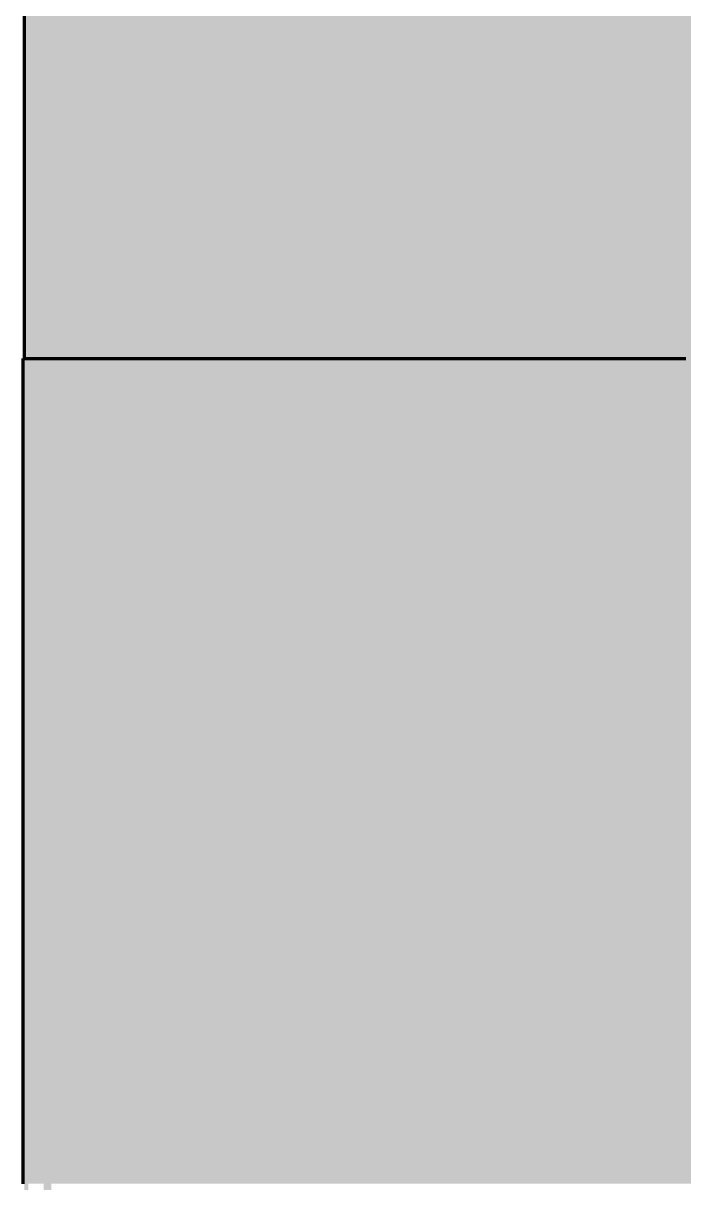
# Model space of a CAD drawing. Header units: millimetres. Extents: x 0 to 2382, y 0 to 420.
# Drawn here: x 2158.47 to 2175.6, y 274.82 to 304.9 of the extents above; entities that cross this region are included whole.
import ezdxf

# ---------------------------------------------------------------- set-up
doc = ezdxf.new("R2010")
doc.units = ezdxf.units.MM
doc.layers.add('01-VISIBLE', color=7, linetype='CONTINUOUS', lineweight=70)
doc.layers.add('13-GRAFICA', color=30, linetype='CONTINUOUS', lineweight=18)

msp = doc.modelspace()

# ---------------------------------------------------------------- hatches: boundary and pattern name
at = {"layer": '13-GRAFICA', "true_color": 0xb21820}
h = msp.add_hatch(color=7, dxfattribs=at)
h.dxf.hatch_style = 1
h.paths.add_polyline_path([(2158.6, 334.5), (2158.6, 296.2), (2158.6, 274.8), (2158.6, 250.6), (2158.5, 250.6), (2158.5, 334.5)])
h = msp.add_hatch(color=7, dxfattribs=at)
h.dxf.hatch_style = 1
h.paths.add_polyline_path([(2159, 334.5), (2159, 296.2), (2158.6, 296.2), (2158.6, 334.5)])
h = msp.add_hatch(color=7, dxfattribs=at)
h.dxf.hatch_style = 1
h.paths.add_polyline_path([(2159.2, 334.5), (2159.2, 296.2), (2159.2, 274.8), (2159.2, 274.5), (2159.2, 269), (2159.2, 250.6), (2159, 250.6), (2159, 274.8), (2159, 296.2), (2159, 334.5)])
h = msp.add_hatch(color=7, dxfattribs=at)
h.dxf.hatch_style = 1
h.paths.add_polyline_path([(2167.2, 334.5), (2167.2, 296.2), (2159.2, 296.2), (2159.2, 334.5)])
h = msp.add_hatch(color=7, dxfattribs=at)
h.dxf.hatch_style = 1
h.paths.add_polyline_path([(2188.8, 334.5), (2188.8, 296.2), (2178.2, 296.2), (2178.2, 334.4), (2177.8, 334.4), (2177.8, 296.2), (2167.2, 296.2), (2167.2, 334.5)])
at = {"layer": '13-GRAFICA', "true_color": 0xffffff}
h = msp.add_hatch(color=7, dxfattribs=at)
h.dxf.hatch_style = 1
h.paths.add_polyline_path([(2158.6, 296.2), (2159, 296.2), (2159, 274.8), (2158.6, 274.8)])
at = {"layer": '13-GRAFICA', "true_color": 0xc81e2d}
h = msp.add_hatch(color=7, dxfattribs=at)
h.dxf.hatch_style = 1
h.paths.add_polyline_path([(2158.955, 295.731), (2158.863, 295.731), (2158.778, 295.731), (2158.701, 295.731), (2158.631, 295.731), (2158.6, 295.731), (2158.6, 296.2), (2159, 296.2), (2159, 295.731)])
at = {"layer": '13-GRAFICA', "true_color": 0xffffff}
h = msp.add_hatch(color=7, dxfattribs=at)
h.dxf.hatch_style = 1
h.paths.add_polyline_path([(2196.8, 296.2), (2196.8, 274.8), (2159.2, 274.8), (2159.2, 296.2)])
at = {"layer": '13-GRAFICA', "true_color": 0xc81e2d}
h = msp.add_hatch(color=7, dxfattribs=at)
h.dxf.hatch_style = 1
h.paths.add_polyline_path([(2162.109, 296.015), (2162.109, 295.731), (2161.881, 295.731), (2161.659, 295.731), (2161.444, 295.731), (2161.235, 295.731), (2161.033, 295.731), (2160.838, 295.731), (2160.65, 295.731), (2160.469, 295.731), (2160.295, 295.731), (2160.128, 295.731), (2159.968, 295.731), (2159.816, 295.731), (2159.67, 295.731), (2159.532, 295.731), (2159.402, 295.731), (2159.279, 295.731), (2159.2, 295.731), (2159.2, 296.2), (2162.109, 296.2)])
h = msp.add_hatch(color=7, dxfattribs=at)
h.dxf.hatch_style = 1
h.paths.add_polyline_path([(2193.891, 295.93), (2193.891, 295.561), (2193.891, 295.192), (2193.891, 294.824), (2193.891, 294.455), (2193.891, 294.086), (2193.891, 293.717), (2193.891, 293.349), (2193.654, 293.349), (2193.41, 293.349), (2193.16, 293.349), (2192.904, 293.349), (2192.641, 293.349), (2192.373, 293.349), (2192.099, 293.349), (2191.819, 293.349), (2191.533, 293.349), (2191.241, 293.349), (2190.945, 293.349), (2190.643, 293.349), (2190.335, 293.349), (2190.023, 293.349), (2189.706, 293.349), (2189.384, 293.349), (2189.057, 293.349), (2188.726, 293.349), (2188.39, 293.349), (2188.05, 293.349), (2187.706, 293.349), (2187.358, 293.349), (2187.006, 293.349), (2186.65, 293.349), (2186.291, 293.349), (2185.929, 293.349), (2185.563, 293.349), (2185.194, 293.349), (2184.822, 293.349), (2184.447, 293.349), (2184.07, 293.349), (2183.69, 293.349), (2183.308, 293.349), (2182.923, 293.349), (2182.537, 293.349), (2182.149, 293.349), (2181.759, 293.349), (2181.367, 293.349), (2180.974, 293.349), (2180.58, 293.349), (2180.185, 293.349), (2179.789, 293.349), (2179.392, 293.349), (2178.995, 293.349), (2178.597, 293.349), (2178.199, 293.349), (2177.801, 293.349), (2177.403, 293.349), (2177.005, 293.349), (2176.608, 293.349), (2176.211, 293.349), (2175.815, 293.349), (2175.42, 293.349), (2175.026, 293.349), (2174.633, 293.349), (2174.241, 293.349), (2173.851, 293.349), (2173.463, 293.349), (2173.077, 293.349), (2172.692, 293.349), (2172.31, 293.349), (2171.93, 293.349), (2171.553, 293.349), (2171.178, 293.349), (2170.806, 293.349), (2170.437, 293.349), (2170.071, 293.349), (2169.709, 293.349), (2169.35, 293.349), (2168.994, 293.349), (2168.642, 293.349), (2168.294, 293.349), (2167.95, 293.349), (2167.61, 293.349), (2167.274, 293.349), (2166.943, 293.349), (2166.616, 293.349), (2166.294, 293.349), (2165.977, 293.349), (2165.665, 293.349), (2165.357, 293.349), (2165.055, 293.349), (2164.759, 293.349), (2164.467, 293.349), (2164.181, 293.349), (2163.901, 293.349), (2163.627, 293.349), (2163.359, 293.349), (2163.096, 293.349), (2162.84, 293.349), (2162.59, 293.349), (2162.346, 293.349), (2162.109, 293.349), (2162.109, 293.717), (2162.109, 294.086), (2162.109, 294.455), (2162.109, 294.824), (2162.109, 295.192), (2162.109, 295.561), (2162.109, 295.93), (2162.109, 296.2), (2193.891, 296.2)])
at = {"layer": '13-GRAFICA', "true_color": 0xffd200}
h = msp.add_hatch(color=7, dxfattribs=at)
h.dxf.hatch_style = 1
h.paths.add_polyline_path([(2193.654, 292.541), (2193.41, 292.541), (2193.16, 292.541), (2192.904, 292.541), (2192.641, 292.541), (2192.373, 292.541), (2192.099, 292.541), (2191.819, 292.541), (2191.533, 292.541), (2191.241, 292.541), (2190.945, 292.541), (2190.643, 292.541), (2190.335, 292.541), (2190.023, 292.541), (2189.706, 292.541), (2189.384, 292.541), (2189.057, 292.541), (2188.726, 292.541), (2188.39, 292.541), (2188.05, 292.541), (2187.706, 292.541), (2187.358, 292.541), (2187.006, 292.541), (2186.65, 292.541), (2186.291, 292.541), (2185.929, 292.541), (2185.563, 292.541), (2185.194, 292.541), (2184.822, 292.541), (2184.447, 292.541), (2184.07, 292.541), (2183.69, 292.541), (2183.308, 292.541), (2182.923, 292.541), (2182.537, 292.541), (2182.149, 292.541), (2181.759, 292.541), (2181.367, 292.541), (2180.974, 292.541), (2180.58, 292.541), (2180.185, 292.541), (2179.789, 292.541), (2179.392, 292.541), (2178.995, 292.541), (2178.597, 292.541), (2178.199, 292.541), (2177.801, 292.541), (2177.403, 292.541), (2177.005, 292.541), (2176.608, 292.541), (2176.211, 292.541), (2175.815, 292.541), (2175.42, 292.541), (2175.026, 292.541), (2174.633, 292.541), (2174.241, 292.541), (2173.851, 292.541), (2173.463, 292.541), (2173.077, 292.541), (2172.692, 292.541), (2172.31, 292.541), (2171.93, 292.541), (2171.553, 292.541), (2171.178, 292.541), (2170.806, 292.541), (2170.437, 292.541), (2170.071, 292.541), (2169.709, 292.541), (2169.35, 292.541), (2168.994, 292.541), (2168.642, 292.541), (2168.294, 292.541), (2167.95, 292.541), (2167.61, 292.541), (2167.274, 292.541), (2166.943, 292.541), (2166.616, 292.541), (2166.294, 292.541), (2165.977, 292.541), (2165.665, 292.541), (2165.357, 292.541), (2165.055, 292.541), (2164.759, 292.541), (2164.467, 292.541), (2164.181, 292.541), (2163.901, 292.541), (2163.627, 292.541), (2163.359, 292.541), (2163.096, 292.541), (2162.84, 292.541), (2162.59, 292.541), (2162.346, 292.541), (2162.109, 292.541), (2162.109, 292.81), (2162.109, 293.08), (2162.109, 293.349), (2162.346, 293.349), (2162.59, 293.349), (2162.84, 293.349), (2163.096, 293.349), (2163.359, 293.349), (2163.627, 293.349), (2163.901, 293.349), (2164.181, 293.349), (2164.467, 293.349), (2164.759, 293.349), (2165.055, 293.349), (2165.357, 293.349), (2165.665, 293.349), (2165.977, 293.349), (2166.294, 293.349), (2166.616, 293.349), (2166.943, 293.349), (2167.274, 293.349), (2167.61, 293.349), (2167.95, 293.349), (2168.294, 293.349), (2168.642, 293.349), (2168.994, 293.349), (2169.35, 293.349), (2169.709, 293.349), (2170.071, 293.349), (2170.437, 293.349), (2170.806, 293.349), (2171.178, 293.349), (2171.553, 293.349), (2171.93, 293.349), (2172.31, 293.349), (2172.692, 293.349), (2173.077, 293.349), (2173.463, 293.349), (2173.851, 293.349), (2174.241, 293.349), (2174.633, 293.349), (2175.026, 293.349), (2175.42, 293.349), (2175.815, 293.349), (2176.211, 293.349), (2176.608, 293.349), (2177.005, 293.349), (2177.403, 293.349), (2177.801, 293.349), (2178.199, 293.349), (2178.597, 293.349), (2178.995, 293.349), (2179.392, 293.349), (2179.789, 293.349), (2180.185, 293.349), (2180.58, 293.349), (2180.974, 293.349), (2181.367, 293.349), (2181.759, 293.349), (2182.149, 293.349), (2182.537, 293.349), (2182.923, 293.349), (2183.308, 293.349), (2183.69, 293.349), (2184.07, 293.349), (2184.447, 293.349), (2184.822, 293.349), (2185.194, 293.349), (2185.563, 293.349), (2185.929, 293.349), (2186.291, 293.349), (2186.65, 293.349), (2187.006, 293.349), (2187.358, 293.349), (2187.706, 293.349), (2188.05, 293.349), (2188.39, 293.349), (2188.726, 293.349), (2189.057, 293.349), (2189.384, 293.349), (2189.706, 293.349), (2190.023, 293.349), (2190.335, 293.349), (2190.643, 293.349), (2190.945, 293.349), (2191.241, 293.349), (2191.533, 293.349), (2191.819, 293.349), (2192.099, 293.349), (2192.373, 293.349), (2192.641, 293.349), (2192.904, 293.349), (2193.16, 293.349), (2193.41, 293.349), (2193.654, 293.349), (2193.891, 293.349), (2193.891, 293.08), (2193.891, 292.81), (2193.891, 292.541)])
at = {"layer": '13-GRAFICA', "true_color": 0xebebeb}
h = msp.add_hatch(color=7, dxfattribs=at)
h.dxf.hatch_style = 1
h.paths.add_polyline_path([(2166.142, 284.233), (2165.848, 284.233), (2165.559, 284.233), (2165.273, 284.233), (2164.993, 284.233), (2164.717, 284.233), (2164.445, 284.233), (2164.445, 284.623), (2164.445, 285.013), (2164.445, 285.403), (2164.445, 285.793), (2164.445, 286.183), (2164.717, 286.183), (2164.993, 286.183), (2165.273, 286.183), (2165.559, 286.183), (2165.848, 286.183), (2166.142, 286.183), (2166.44, 286.183), (2166.44, 285.793), (2166.44, 285.403), (2166.44, 285.013), (2166.44, 284.623), (2166.44, 284.233)])
h = msp.add_hatch(color=7, dxfattribs=at)
h.dxf.hatch_style = 1
h.paths.add_polyline_path([(2174.396, 284.233), (2174.032, 284.233), (2173.669, 284.233), (2173.307, 284.233), (2172.947, 284.233), (2172.589, 284.233), (2172.233, 284.233), (2172.233, 284.623), (2172.233, 285.013), (2172.233, 285.403), (2172.233, 285.793), (2172.233, 286.183), (2172.589, 286.183), (2172.947, 286.183), (2173.307, 286.183), (2173.669, 286.183), (2174.032, 286.183), (2174.396, 286.183), (2174.762, 286.183), (2174.762, 285.793), (2174.762, 285.403), (2174.762, 285.013), (2174.762, 284.623), (2174.762, 284.233)])
at = {"layer": '13-GRAFICA', "true_color": 0x005eaa}
h = msp.add_hatch(color=7, dxfattribs=at)
h.dxf.hatch_style = 1
h.paths.add_polyline_path([(2167.64, 279.473), (2167.303, 279.473), (2166.97, 279.473), (2166.641, 279.473), (2166.317, 279.473), (2165.998, 279.473), (2165.684, 279.473), (2165.375, 279.473), (2165.071, 279.473), (2164.772, 279.473), (2164.772, 279.873), (2164.772, 280.273), (2164.772, 280.673), (2164.772, 281.073), (2164.772, 281.473), (2164.772, 281.873), (2164.772, 282.273), (2164.772, 282.673), (2164.772, 283.073), (2164.772, 283.473), (2165.071, 283.473), (2165.375, 283.473), (2165.684, 283.473), (2165.998, 283.473), (2166.317, 283.473), (2166.641, 283.473), (2166.97, 283.473), (2167.303, 283.473), (2167.64, 283.473), (2167.982, 283.473), (2167.982, 283.073), (2167.982, 282.673), (2167.982, 282.273), (2167.982, 281.873), (2167.982, 281.473), (2167.982, 281.073), (2167.982, 280.673), (2167.982, 280.273), (2167.982, 279.873), (2167.982, 279.473)])
h = msp.add_hatch(color=7, dxfattribs=at)
h.dxf.hatch_style = 1
h.paths.add_polyline_path([(2175.197, 279.473), (2174.802, 279.473), (2174.408, 279.473), (2174.016, 279.473), (2173.625, 279.473), (2173.236, 279.473), (2172.849, 279.473), (2172.464, 279.473), (2172.081, 279.473), (2171.701, 279.473), (2171.701, 279.873), (2171.701, 280.273), (2171.701, 280.673), (2171.701, 281.073), (2171.701, 281.473), (2171.701, 281.873), (2171.701, 282.273), (2171.701, 282.673), (2171.701, 283.073), (2171.701, 283.473), (2172.081, 283.473), (2172.464, 283.473), (2172.849, 283.473), (2173.236, 283.473), (2173.625, 283.473), (2174.016, 283.473), (2174.408, 283.473), (2174.802, 283.473), (2175.197, 283.473), (2175.594, 283.473), (2175.594, 283.073), (2175.594, 282.673), (2175.594, 282.273), (2175.594, 281.873), (2175.594, 281.473), (2175.594, 281.073), (2175.594, 280.673), (2175.594, 280.273), (2175.594, 279.873), (2175.594, 279.473)])
at = {"layer": '13-GRAFICA', "true_color": 0x009146}
h = msp.add_hatch(color=7, dxfattribs=at)
h.dxf.hatch_style = 1
h.paths.add_polyline_path([(2162.264, 280.307), (2162.38, 280.64), (2162.497, 280.973), (2162.616, 281.307), (2162.736, 281.64), (2162.858, 281.973), (2162.981, 282.307), (2163.106, 282.64), (2163.232, 282.973), (2163.36, 282.64), (2163.489, 282.307), (2163.619, 281.973), (2163.751, 281.64), (2163.884, 281.307), (2164.019, 280.973), (2164.155, 280.64), (2164.292, 280.307), (2164.43, 279.973), (2164.155, 279.973), (2163.884, 279.973), (2163.619, 279.973), (2163.36, 279.973), (2163.106, 279.973), (2162.858, 279.973), (2162.616, 279.973), (2162.38, 279.973), (2162.149, 279.973)])
at = {"layer": '13-GRAFICA', "true_color": 0xc81e2d}
h = msp.add_hatch(color=7, dxfattribs=at)
h.dxf.hatch_style = 1
h.paths.add_polyline_path([(2170.693, 279.973), (2170.346, 279.973), (2170.002, 279.973), (2169.661, 279.973), (2169.323, 279.973), (2168.988, 279.973), (2168.657, 279.973), (2168.329, 279.973), (2168.329, 280.348), (2168.329, 280.723), (2168.329, 281.098), (2168.329, 281.473), (2168.329, 281.848), (2168.329, 282.223), (2168.329, 282.598), (2168.329, 282.973), (2168.657, 282.973), (2168.988, 282.973), (2169.323, 282.973), (2169.661, 282.973), (2170.002, 282.973), (2170.346, 282.973), (2170.693, 282.973), (2171.042, 282.973), (2171.042, 282.598), (2171.042, 282.223), (2171.042, 281.848), (2171.042, 281.473), (2171.042, 281.098), (2171.042, 280.723), (2171.042, 280.348), (2171.042, 279.973)])
at = {"layer": '13-GRAFICA', "true_color": 0x005eaa}
h = msp.add_hatch(color=7, dxfattribs=at)
h.dxf.hatch_style = 1
h.paths.add_polyline_path([(2193.654, 278.549), (2193.41, 278.549), (2193.16, 278.549), (2192.904, 278.549), (2192.641, 278.549), (2192.373, 278.549), (2192.099, 278.549), (2191.819, 278.549), (2191.533, 278.549), (2191.241, 278.549), (2190.945, 278.549), (2190.643, 278.549), (2190.335, 278.549), (2190.023, 278.549), (2189.706, 278.549), (2189.384, 278.549), (2189.057, 278.549), (2188.726, 278.549), (2188.39, 278.549), (2188.05, 278.549), (2187.706, 278.549), (2187.358, 278.549), (2187.006, 278.549), (2186.65, 278.549), (2186.291, 278.549), (2185.929, 278.549), (2185.563, 278.549), (2185.194, 278.549), (2184.822, 278.549), (2184.447, 278.549), (2184.07, 278.549), (2183.69, 278.549), (2183.308, 278.549), (2182.923, 278.549), (2182.537, 278.549), (2182.149, 278.549), (2181.759, 278.549), (2181.367, 278.549), (2180.974, 278.549), (2180.58, 278.549), (2180.185, 278.549), (2179.789, 278.549), (2179.392, 278.549), (2178.995, 278.549), (2178.597, 278.549), (2178.199, 278.549), (2177.801, 278.549), (2177.403, 278.549), (2177.005, 278.549), (2176.608, 278.549), (2176.211, 278.549), (2175.815, 278.549), (2175.42, 278.549), (2175.026, 278.549), (2174.633, 278.549), (2174.241, 278.549), (2173.851, 278.549), (2173.463, 278.549), (2173.077, 278.549), (2172.692, 278.549), (2172.31, 278.549), (2171.93, 278.549), (2171.553, 278.549), (2171.178, 278.549), (2170.806, 278.549), (2170.437, 278.549), (2170.071, 278.549), (2169.709, 278.549), (2169.35, 278.549), (2168.994, 278.549), (2168.642, 278.549), (2168.294, 278.549), (2167.95, 278.549), (2167.61, 278.549), (2167.274, 278.549), (2166.943, 278.549), (2166.616, 278.549), (2166.294, 278.549), (2165.977, 278.549), (2165.665, 278.549), (2165.357, 278.549), (2165.055, 278.549), (2164.759, 278.549), (2164.467, 278.549), (2164.181, 278.549), (2163.901, 278.549), (2163.627, 278.549), (2163.359, 278.549), (2163.096, 278.549), (2162.84, 278.549), (2162.59, 278.549), (2162.346, 278.549), (2162.109, 278.549), (2162.109, 278.939), (2162.109, 279.329), (2162.346, 279.329), (2162.59, 279.329), (2162.84, 279.329), (2163.096, 279.329), (2163.359, 279.329), (2163.627, 279.329), (2163.901, 279.329), (2164.181, 279.329), (2164.467, 279.329), (2164.759, 279.329), (2165.055, 279.329), (2165.357, 279.329), (2165.665, 279.329), (2165.977, 279.329), (2166.294, 279.329), (2166.616, 279.329), (2166.943, 279.329), (2167.274, 279.329), (2167.61, 279.329), (2167.95, 279.329), (2168.294, 279.329), (2168.642, 279.329), (2168.994, 279.329), (2169.35, 279.329), (2169.709, 279.329), (2170.071, 279.329), (2170.437, 279.329), (2170.806, 279.329), (2171.178, 279.329), (2171.553, 279.329), (2171.93, 279.329), (2172.31, 279.329), (2172.692, 279.329), (2173.077, 279.329), (2173.463, 279.329), (2173.851, 279.329), (2174.241, 279.329), (2174.633, 279.329), (2175.026, 279.329), (2175.42, 279.329), (2175.815, 279.329), (2176.211, 279.329), (2176.608, 279.329), (2177.005, 279.329), (2177.403, 279.329), (2177.801, 279.329), (2178.199, 279.329), (2178.597, 279.329), (2178.995, 279.329), (2179.392, 279.329), (2179.789, 279.329), (2180.185, 279.329), (2180.58, 279.329), (2180.974, 279.329), (2181.367, 279.329), (2181.759, 279.329), (2182.149, 279.329), (2182.537, 279.329), (2182.923, 279.329), (2183.308, 279.329), (2183.69, 279.329), (2184.07, 279.329), (2184.447, 279.329), (2184.822, 279.329), (2185.194, 279.329), (2185.563, 279.329), (2185.929, 279.329), (2186.291, 279.329), (2186.65, 279.329), (2187.006, 279.329), (2187.358, 279.329), (2187.706, 279.329), (2188.05, 279.329), (2188.39, 279.329), (2188.726, 279.329), (2189.057, 279.329), (2189.384, 279.329), (2189.706, 279.329), (2190.023, 279.329), (2190.335, 279.329), (2190.643, 279.329), (2190.945, 279.329), (2191.241, 279.329), (2191.533, 279.329), (2191.819, 279.329), (2192.099, 279.329), (2192.373, 279.329), (2192.641, 279.329), (2192.904, 279.329), (2193.16, 279.329), (2193.41, 279.329), (2193.654, 279.329), (2193.891, 279.329), (2193.891, 278.939), (2193.891, 278.549)])
h = msp.add_hatch(color=7, dxfattribs=at)
h.dxf.hatch_style = 1
h.paths.add_polyline_path([(2165.637, 276.767), (2165.631, 276.689), (2165.621, 276.611), (2165.607, 276.535), (2165.589, 276.46), (2165.568, 276.386), (2165.543, 276.315), (2165.514, 276.245), (2165.482, 276.179), (2165.447, 276.115), (2165.409, 276.054), (2165.368, 275.997), (2165.324, 275.943), (2165.278, 275.893), (2165.229, 275.848), (2165.178, 275.806), (2165.126, 275.769), (2165.072, 275.737), (2165.017, 275.709), (2164.961, 275.686), (2164.903, 275.668), (2164.846, 275.656), (2164.788, 275.648), (2164.73, 275.645), (2164.672, 275.648), (2164.615, 275.656), (2164.558, 275.668), (2164.503, 275.686), (2164.448, 275.709), (2164.395, 275.737), (2164.344, 275.769), (2164.294, 275.806), (2164.246, 275.848), (2164.201, 275.893), (2164.158, 275.943), (2164.117, 275.997), (2164.079, 276.054), (2164.044, 276.115), (2164.012, 276.179), (2163.983, 276.245), (2163.957, 276.315), (2163.934, 276.386), (2163.915, 276.46), (2163.899, 276.535), (2163.887, 276.611), (2163.878, 276.689), (2163.872, 276.767), (2163.871, 276.845), (2163.872, 276.924), (2163.878, 277.002), (2163.887, 277.08), (2163.899, 277.156), (2163.915, 277.231), (2163.934, 277.305), (2163.957, 277.376), (2163.983, 277.445), (2164.012, 277.512), (2164.044, 277.576), (2164.079, 277.637), (2164.117, 277.694), (2164.158, 277.748), (2164.201, 277.797), (2164.246, 277.843), (2164.294, 277.885), (2164.344, 277.922), (2164.395, 277.954), (2164.448, 277.982), (2164.503, 278.005), (2164.558, 278.022), (2164.615, 278.035), (2164.672, 278.043), (2164.73, 278.045), (2164.788, 278.043), (2164.846, 278.035), (2164.903, 278.022), (2164.961, 278.005), (2165.017, 277.982), (2165.072, 277.954), (2165.126, 277.922), (2165.178, 277.885), (2165.229, 277.843), (2165.278, 277.797), (2165.324, 277.748), (2165.368, 277.694), (2165.409, 277.637), (2165.447, 277.576), (2165.482, 277.512), (2165.514, 277.445), (2165.543, 277.376), (2165.568, 277.305), (2165.589, 277.231), (2165.607, 277.156), (2165.621, 277.08), (2165.631, 277.002), (2165.637, 276.924), (2165.639, 276.845)])
at = {"layer": '13-GRAFICA', "true_color": 0x009146}
h = msp.add_hatch(color=7, dxfattribs=at)
h.dxf.hatch_style = 1
h.paths.add_polyline_path([(2172.009, 276.767), (2172.002, 276.689), (2171.99, 276.611), (2171.973, 276.535), (2171.951, 276.46), (2171.925, 276.386), (2171.894, 276.315), (2171.859, 276.245), (2171.82, 276.179), (2171.776, 276.115), (2171.729, 276.054), (2171.678, 275.997), (2171.624, 275.943), (2171.567, 275.893), (2171.506, 275.848), (2171.443, 275.806), (2171.378, 275.769), (2171.311, 275.737), (2171.242, 275.709), (2171.171, 275.686), (2171.1, 275.668), (2171.027, 275.656), (2170.954, 275.648), (2170.881, 275.645), (2170.808, 275.648), (2170.735, 275.656), (2170.663, 275.668), (2170.592, 275.686), (2170.523, 275.709), (2170.455, 275.737), (2170.389, 275.769), (2170.325, 275.806), (2170.264, 275.848), (2170.205, 275.893), (2170.149, 275.943), (2170.097, 275.997), (2170.048, 276.054), (2170.002, 276.115), (2169.961, 276.179), (2169.923, 276.245), (2169.889, 276.315), (2169.86, 276.386), (2169.834, 276.46), (2169.814, 276.535), (2169.797, 276.611), (2169.786, 276.689), (2169.779, 276.767), (2169.777, 276.845), (2169.779, 276.924), (2169.786, 277.002), (2169.797, 277.08), (2169.814, 277.156), (2169.834, 277.231), (2169.86, 277.305), (2169.889, 277.376), (2169.923, 277.445), (2169.961, 277.512), (2170.002, 277.576), (2170.048, 277.637), (2170.097, 277.694), (2170.149, 277.748), (2170.205, 277.797), (2170.264, 277.843), (2170.325, 277.885), (2170.389, 277.922), (2170.455, 277.954), (2170.523, 277.982), (2170.592, 278.005), (2170.663, 278.022), (2170.735, 278.035), (2170.808, 278.043), (2170.881, 278.045), (2170.954, 278.043), (2171.027, 278.035), (2171.1, 278.022), (2171.171, 278.005), (2171.242, 277.982), (2171.311, 277.954), (2171.378, 277.922), (2171.443, 277.885), (2171.506, 277.843), (2171.567, 277.797), (2171.624, 277.748), (2171.678, 277.694), (2171.729, 277.637), (2171.776, 277.576), (2171.82, 277.512), (2171.859, 277.445), (2171.894, 277.376), (2171.925, 277.305), (2171.951, 277.231), (2171.973, 277.156), (2171.99, 277.08), (2172.002, 277.002), (2172.009, 276.924), (2172.012, 276.845)])
at = {"layer": '13-GRAFICA', "true_color": 0xc81e2d}
h = msp.add_hatch(color=7, dxfattribs=at)
h.dxf.hatch_style = 1
h.paths.add_polyline_path([(2158.649, 275.445), (2158.721, 275.445), (2158.801, 275.445), (2158.889, 275.445), (2158.985, 275.445), (2159, 275.445), (2159, 274.845), (2158.985, 274.845), (2158.889, 274.845), (2158.801, 274.845), (2158.721, 274.845), (2158.649, 274.845), (2158.6, 274.845), (2158.6, 275.445)])
h = msp.add_hatch(color=7, dxfattribs=at)
h.dxf.hatch_style = 1
h.paths.add_polyline_path([(2159.2, 275.445), (2159.319, 275.445), (2159.446, 275.445), (2159.581, 275.445), (2159.723, 275.445), (2159.872, 275.445), (2160.029, 275.445), (2160.193, 275.445), (2160.365, 275.445), (2160.544, 275.445), (2160.73, 275.445), (2160.923, 275.445), (2161.124, 275.445), (2161.331, 275.445), (2161.545, 275.445), (2161.766, 275.445), (2161.993, 275.445), (2162.227, 275.445), (2162.467, 275.445), (2162.714, 275.445), (2162.967, 275.445), (2163.227, 275.445), (2163.492, 275.445), (2163.763, 275.445), (2164.041, 275.445), (2164.324, 275.445), (2164.612, 275.445), (2164.906, 275.445), (2165.206, 275.445), (2165.51, 275.445), (2165.82, 275.445), (2166.135, 275.445), (2166.455, 275.445), (2166.779, 275.445), (2167.108, 275.445), (2167.442, 275.445), (2167.779, 275.445), (2168.122, 275.445), (2168.468, 275.445), (2168.818, 275.445), (2169.171, 275.445), (2169.529, 275.445), (2169.89, 275.445), (2170.254, 275.445), (2170.621, 275.445), (2170.992, 275.445), (2171.365, 275.445), (2171.741, 275.445), (2172.12, 275.445), (2172.501, 275.445), (2172.884, 275.445), (2173.27, 275.445), (2173.657, 275.445), (2174.046, 275.445), (2174.437, 275.445), (2174.829, 275.445), (2175.223, 275.445), (2175.617, 275.445), (2176.013, 275.445), (2176.409, 275.445), (2176.806, 275.445), (2177.204, 275.445), (2177.602, 275.445), (2178, 275.445), (2178.398, 275.445), (2178.796, 275.445), (2179.194, 275.445), (2179.591, 275.445), (2179.987, 275.445), (2180.383, 275.445), (2180.777, 275.445), (2181.171, 275.445), (2181.563, 275.445), (2181.954, 275.445), (2182.343, 275.445), (2182.73, 275.445), (2183.116, 275.445), (2183.499, 275.445), (2183.88, 275.445), (2184.259, 275.445), (2184.635, 275.445), (2185.008, 275.445), (2185.379, 275.445), (2185.746, 275.445), (2186.11, 275.445), (2186.471, 275.445), (2186.829, 275.445), (2187.182, 275.445), (2187.532, 275.445), (2187.878, 275.445), (2188.221, 275.445), (2188.558, 275.445), (2188.892, 275.445), (2189.221, 275.445), (2189.545, 275.445), (2189.865, 275.445), (2190.18, 275.445), (2190.49, 275.445), (2190.794, 275.445), (2191.094, 275.445), (2191.388, 275.445), (2191.676, 275.445), (2191.959, 275.445), (2192.237, 275.445), (2192.508, 275.445), (2192.773, 275.445), (2193.033, 275.445), (2193.286, 275.445), (2193.533, 275.445), (2193.773, 275.445), (2194.007, 275.445), (2194.234, 275.445), (2194.455, 275.445), (2194.669, 275.445), (2194.876, 275.445), (2195.077, 275.445), (2195.27, 275.445), (2195.456, 275.445), (2195.635, 275.445), (2195.807, 275.445), (2195.971, 275.445), (2196.128, 275.445), (2196.277, 275.445), (2196.419, 275.445), (2196.554, 275.445), (2196.681, 275.445), (2196.8, 275.445), (2196.8, 275.445), (2196.8, 274.845), (2196.8, 274.845), (2196.681, 274.845), (2196.554, 274.845), (2196.419, 274.845), (2196.277, 274.845), (2196.128, 274.845), (2195.971, 274.845), (2195.807, 274.845), (2195.635, 274.845), (2195.456, 274.845), (2195.27, 274.845), (2195.077, 274.845), (2194.876, 274.845), (2194.669, 274.845), (2194.455, 274.845), (2194.234, 274.845), (2194.007, 274.845), (2193.773, 274.845), (2193.533, 274.845), (2193.286, 274.845), (2193.033, 274.845), (2192.773, 274.845), (2192.508, 274.845), (2192.237, 274.845), (2191.959, 274.845), (2191.676, 274.845), (2191.388, 274.845), (2191.094, 274.845), (2190.794, 274.845), (2190.49, 274.845), (2190.18, 274.845), (2189.865, 274.845), (2189.545, 274.845), (2189.221, 274.845), (2188.892, 274.845), (2188.558, 274.845), (2188.221, 274.845), (2187.878, 274.845), (2187.532, 274.845), (2187.182, 274.845), (2186.829, 274.845), (2186.471, 274.845), (2186.11, 274.845), (2185.746, 274.845), (2185.379, 274.845), (2185.008, 274.845), (2184.635, 274.845), (2184.259, 274.845), (2183.88, 274.845), (2183.499, 274.845), (2183.116, 274.845), (2182.73, 274.845), (2182.343, 274.845), (2181.954, 274.845), (2181.563, 274.845), (2181.171, 274.845), (2180.777, 274.845), (2180.383, 274.845), (2179.987, 274.845), (2179.591, 274.845), (2179.194, 274.845), (2178.796, 274.845), (2178.398, 274.845), (2178, 274.845), (2177.602, 274.845), (2177.204, 274.845), (2176.806, 274.845), (2176.409, 274.845), (2176.013, 274.845), (2175.617, 274.845), (2175.223, 274.845), (2174.829, 274.845), (2174.437, 274.845), (2174.046, 274.845), (2173.657, 274.845), (2173.27, 274.845), (2172.884, 274.845), (2172.501, 274.845), (2172.12, 274.845), (2171.741, 274.845), (2171.365, 274.845), (2170.992, 274.845), (2170.621, 274.845), (2170.254, 274.845), (2169.89, 274.845), (2169.529, 274.845), (2169.171, 274.845), (2168.818, 274.845), (2168.468, 274.845), (2168.122, 274.845), (2167.779, 274.845), (2167.442, 274.845), (2167.108, 274.845), (2166.779, 274.845), (2166.455, 274.845), (2166.135, 274.845), (2165.82, 274.845), (2165.51, 274.845), (2165.206, 274.845), (2164.906, 274.845), (2164.612, 274.845), (2164.324, 274.845), (2164.041, 274.845), (2163.763, 274.845), (2163.492, 274.845), (2163.227, 274.845), (2162.967, 274.845), (2162.714, 274.845), (2162.467, 274.845), (2162.227, 274.845), (2161.993, 274.845), (2161.766, 274.845), (2161.545, 274.845), (2161.331, 274.845), (2161.124, 274.845), (2160.923, 274.845), (2160.73, 274.845), (2160.544, 274.845), (2160.365, 274.845), (2160.193, 274.845), (2160.029, 274.845), (2159.872, 274.845), (2159.723, 274.845), (2159.581, 274.845), (2159.446, 274.845), (2159.319, 274.845), (2159.2, 274.845), (2159.2, 274.845), (2159.2, 275.445)])

# ---------------------------------------------------------------- linework, layer by layer
at = {"layer": '01-VISIBLE'}
for p, q in [((2158.5, 296.201), (2158.5, 334.5)), ((2158.47, 274.799), (2158.47, 296.201))]:
    msp.add_line(p, q, dxfattribs=at)
msp.add_lwpolyline([(2158.47, 296.201), (2158.52, 296.201), (2158.57, 296.201), (2158.62, 296.201), (2158.67, 296.201), (2158.72, 296.201), (2158.77, 296.201), (2158.821, 296.201), (2158.871, 296.201), (2158.921, 296.201), (2158.971, 296.201), (2159.021, 296.201), (2159.071, 296.201), (2159.121, 296.201), (2159.171, 296.201), (2159.221, 296.201), (2159.271, 296.201), (2159.321, 296.201), (2159.371, 296.201), (2159.421, 296.201), (2159.472, 296.201), (2159.522, 296.201), (2159.572, 296.201), (2159.622, 296.201), (2159.672, 296.201), (2159.722, 296.201), (2159.772, 296.201), (2159.822, 296.201), (2159.872, 296.201), (2159.922, 296.201), (2159.972, 296.201), (2160.022, 296.201), (2160.072, 296.201), (2160.123, 296.201), (2160.173, 296.201), (2160.223, 296.201), (2160.273, 296.201), (2160.323, 296.201), (2160.373, 296.201), (2160.423, 296.201), (2160.473, 296.201), (2160.523, 296.201), (2160.573, 296.201), (2160.623, 296.201), (2160.673, 296.201), (2160.723, 296.201), (2160.774, 296.201), (2160.824, 296.201), (2160.874, 296.201), (2160.924, 296.201), (2160.974, 296.201), (2161.024, 296.201), (2161.074, 296.201), (2161.124, 296.201), (2161.174, 296.201), (2161.224, 296.201), (2161.274, 296.201), (2161.324, 296.201), (2161.374, 296.201), (2161.425, 296.201), (2161.475, 296.201), (2161.525, 296.201), (2161.575, 296.201), (2161.625, 296.201), (2161.675, 296.201), (2161.725, 296.201), (2161.775, 296.201), (2161.825, 296.201), (2161.875, 296.201), (2161.925, 296.201), (2161.975, 296.201), (2162.026, 296.201), (2162.076, 296.201), (2162.126, 296.201), (2162.176, 296.201), (2162.226, 296.201), (2162.276, 296.201), (2162.326, 296.201), (2162.376, 296.201), (2162.426, 296.201), (2162.476, 296.201), (2162.526, 296.201), (2162.576, 296.201), (2162.626, 296.201), (2162.677, 296.201), (2162.727, 296.201), (2162.777, 296.201), (2162.827, 296.201), (2162.877, 296.201), (2162.927, 296.201), (2162.977, 296.201), (2163.027, 296.201), (2163.077, 296.201), (2163.127, 296.201), (2163.177, 296.201), (2163.227, 296.201), (2163.277, 296.201), (2163.328, 296.201), (2163.378, 296.201), (2163.428, 296.201), (2163.478, 296.201), (2163.528, 296.201), (2163.578, 296.201), (2163.628, 296.201), (2163.678, 296.201), (2163.728, 296.201), (2163.778, 296.201), (2163.828, 296.201), (2163.878, 296.201), (2163.928, 296.201), (2163.979, 296.201), (2164.029, 296.201), (2164.079, 296.201), (2164.129, 296.201), (2164.179, 296.201), (2164.229, 296.201), (2164.279, 296.201), (2164.329, 296.201), (2164.379, 296.201), (2164.429, 296.201), (2164.479, 296.201), (2164.529, 296.201), (2164.579, 296.201), (2164.63, 296.201), (2164.68, 296.201), (2164.73, 296.201), (2164.78, 296.201), (2164.83, 296.201), (2164.88, 296.201), (2164.93, 296.201), (2164.98, 296.201), (2165.03, 296.201), (2165.08, 296.201), (2165.13, 296.201), (2165.18, 296.201), (2165.23, 296.201), (2165.281, 296.201), (2165.331, 296.201), (2165.381, 296.201), (2165.431, 296.201), (2165.481, 296.201), (2165.531, 296.201), (2165.581, 296.201), (2165.631, 296.201), (2165.681, 296.201), (2165.731, 296.201), (2165.781, 296.201), (2165.831, 296.201), (2165.881, 296.201), (2165.932, 296.201), (2165.982, 296.201), (2166.032, 296.201), (2166.082, 296.201), (2166.132, 296.201), (2166.182, 296.201), (2166.232, 296.201), (2166.282, 296.201), (2166.332, 296.201), (2166.382, 296.201), (2166.432, 296.201), (2166.482, 296.201), (2166.532, 296.201), (2166.583, 296.201), (2166.633, 296.201), (2166.683, 296.201), (2166.733, 296.201), (2166.783, 296.201), (2166.833, 296.201), (2166.883, 296.201), (2166.933, 296.201), (2166.983, 296.201), (2167.033, 296.201), (2167.083, 296.201), (2167.133, 296.201), (2167.183, 296.201), (2167.234, 296.201), (2167.284, 296.201), (2167.334, 296.201), (2167.384, 296.201), (2167.434, 296.201), (2167.484, 296.201), (2167.534, 296.201), (2167.584, 296.201), (2167.634, 296.201), (2167.684, 296.201), (2167.734, 296.201), (2167.784, 296.201), (2167.834, 296.201), (2167.885, 296.201), (2167.935, 296.201), (2167.985, 296.201), (2168.035, 296.201), (2168.085, 296.201), (2168.135, 296.201), (2168.185, 296.201), (2168.235, 296.201), (2168.285, 296.201), (2168.335, 296.201), (2168.385, 296.201), (2168.435, 296.201), (2168.486, 296.201), (2168.536, 296.201), (2168.586, 296.201), (2168.636, 296.201), (2168.686, 296.201), (2168.736, 296.201), (2168.786, 296.201), (2168.836, 296.201), (2168.886, 296.201), (2168.936, 296.201), (2168.986, 296.201), (2169.036, 296.201), (2169.086, 296.201), (2169.137, 296.201), (2169.187, 296.201), (2169.237, 296.201), (2169.287, 296.201), (2169.337, 296.201), (2169.387, 296.201), (2169.437, 296.201), (2169.487, 296.201), (2169.537, 296.201), (2169.587, 296.201), (2169.637, 296.201), (2169.687, 296.201), (2169.737, 296.201), (2169.788, 296.201), (2169.838, 296.201), (2169.888, 296.201), (2169.938, 296.201), (2169.988, 296.201), (2170.038, 296.201), (2170.088, 296.201), (2170.138, 296.201), (2170.188, 296.201), (2170.238, 296.201), (2170.288, 296.201), (2170.338, 296.201), (2170.388, 296.201), (2170.439, 296.201), (2170.489, 296.201), (2170.539, 296.201), (2170.589, 296.201), (2170.639, 296.201), (2170.689, 296.201), (2170.739, 296.201), (2170.789, 296.201), (2170.839, 296.201), (2170.889, 296.201), (2170.939, 296.201), (2170.989, 296.201), (2171.039, 296.201), (2171.09, 296.201), (2171.14, 296.201), (2171.19, 296.201), (2171.24, 296.201), (2171.29, 296.201), (2171.34, 296.201), (2171.39, 296.201), (2171.44, 296.201), (2171.49, 296.201), (2171.54, 296.201), (2171.59, 296.201), (2171.64, 296.201), (2171.69, 296.201), (2171.741, 296.201), (2171.791, 296.201), (2171.841, 296.201), (2171.891, 296.201), (2171.941, 296.201), (2171.991, 296.201), (2172.041, 296.201), (2172.091, 296.201), (2172.141, 296.201), (2172.191, 296.201), (2172.241, 296.201), (2172.291, 296.201), (2172.341, 296.201), (2172.392, 296.201), (2172.442, 296.201), (2172.492, 296.201), (2172.542, 296.201), (2172.592, 296.201), (2172.642, 296.201), (2172.692, 296.201), (2172.742, 296.201), (2172.792, 296.201), (2172.842, 296.201), (2172.892, 296.201), (2172.942, 296.201), (2172.992, 296.201), (2173.043, 296.201), (2173.093, 296.201), (2173.143, 296.201), (2173.193, 296.201), (2173.243, 296.201), (2173.293, 296.201), (2173.343, 296.201), (2173.393, 296.201), (2173.443, 296.201), (2173.493, 296.201), (2173.543, 296.201), (2173.593, 296.201), (2173.643, 296.201), (2173.694, 296.201), (2173.744, 296.201), (2173.794, 296.201), (2173.844, 296.201), (2173.894, 296.201), (2173.944, 296.201), (2173.994, 296.201), (2174.044, 296.201), (2174.094, 296.201), (2174.144, 296.201), (2174.194, 296.201), (2174.244, 296.201), (2174.294, 296.201), (2174.345, 296.201), (2174.395, 296.201), (2174.445, 296.201), (2174.495, 296.201), (2174.545, 296.201), (2174.595, 296.201), (2174.645, 296.201), (2174.695, 296.201), (2174.745, 296.201), (2174.795, 296.201), (2174.845, 296.201), (2174.895, 296.201), (2174.946, 296.201), (2174.996, 296.201), (2175.046, 296.201), (2175.096, 296.201), (2175.146, 296.201), (2175.196, 296.201), (2175.246, 296.201), (2175.296, 296.201), (2175.346, 296.201), (2175.396, 296.201), (2175.446, 296.201), (2175.496, 296.201), (2175.546, 296.201), (2175.597, 296.201), (2175.647, 296.201)], dxfattribs=at)

doc.saveas('drawing.dxf')
